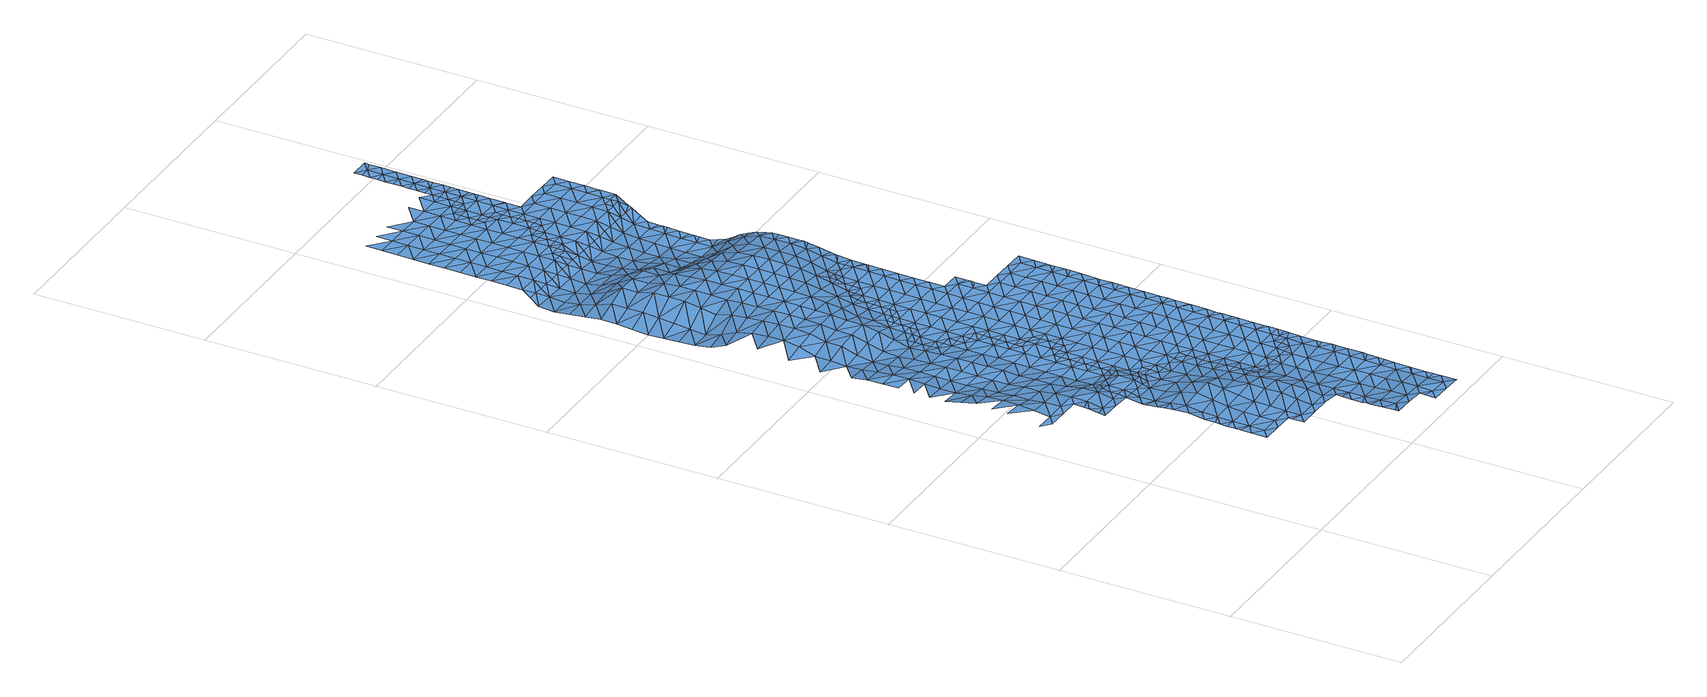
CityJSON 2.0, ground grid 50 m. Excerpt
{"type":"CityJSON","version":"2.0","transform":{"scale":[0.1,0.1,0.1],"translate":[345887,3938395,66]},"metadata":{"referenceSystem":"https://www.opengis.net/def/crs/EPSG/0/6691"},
"CityObjects":{
"waterbody1":{"type":"WaterBody","attributes":{"name":"8","class":"1140","function":"1","WaterBodyRiverFloodingRiskAttribute.description":"4","WaterBodyRiverFloodingRiskAttribute.rankOrg":"1","WaterBodyRiverFloodingRiskAttribute.adminType":"2","WaterBodyRiverFloodingRiskAttribute.scale":"L1"},"geometry":[{"type":"MultiSurface","lod":"1","boundaries":[[[0,1,2]],[[1,3,2]],[[4,5,6]],[[7,8,6]],[[7,9,10]],[[11,6,5]],[[2,3,12]],[[5,2,11]],[[13,10,14]],[[15,13,14]],[[2,12,11]],[[6,16,7]],[[10,9,14]],[[3,17,12]],[[7,18,9]],[[19,20,21]],[[19,22,20]],[[6,11,16]],[[16,18,7]],[[15,14,23]],[[24,12,17]],[[25,26,21]],[[22,27,20]],[[28,12,24]],[[29,30,23]],[[12,31,11]],[[25,21,20]],[[18,32,9]],[[9,33,14]],[[24,26,25]],[[28,31,12]],[[34,30,29]],[[34,35,36]],[[28,24,25]],[[37,18,16]],[[33,9,32]],[[23,14,33]],[[38,39,35]],[[20,40,25]],[[16,11,37]],[[23,41,29]],[[35,42,38]],[[20,27,43]],[[44,41,23]],[[11,31,37]],[[18,45,32]],[[46,38,42]],[[44,23,33]],[[47,43,27]],[[29,48,34]],[[40,20,43]],[[42,49,46]],[[28,25,40]],[[50,31,28]],[[41,48,29]],[[48,35,34]],[[40,50,28]],[[18,37,45]],[[51,46,52]],[[53,42,35]],[[54,32,45]],[[52,46,49]],[[50,55,31]],[[31,56,37]],[[33,32,57]],[[48,53,35]],[[58,43,47]],[[57,32,54]],[[40,43,59]],[[44,33,57]],[[60,41,44]],[[59,43,58]],[[37,56,45]],[[61,51,52]],[[62,50,40]],[[63,62,40]],[[53,64,42]],[[40,59,63]],[[31,55,56]],[[60,44,57]],[[65,66,67]],[[60,68,41]],[[41,69,48]],[[49,42,70]],[[67,61,65]],[[54,45,71]],[[50,72,55]],[[68,69,41]],[[71,45,56]],[[72,50,62]],[[48,69,53]],[[42,64,70]],[[52,73,61]],[[52,49,73]],[[66,74,75]],[[76,56,55]],[[77,54,71]],[[53,78,64]],[[57,54,79]],[[49,70,73]],[[69,78,53]],[[72,62,80]],[[73,81,61]],[[79,54,77]],[[60,57,79]],[[82,55,72]],[[81,83,61]],[[84,75,74]],[[60,85,68]],[[86,66,65]],[[80,87,72]],[[76,55,82]],[[65,61,83]],[[71,56,76]],[[88,60,79]],[[89,90,91]],[[68,92,69]],[[66,86,74]],[[64,78,93]],[[70,64,94]],[[89,91,84]],[[95,82,72]],[[77,71,96]],[[96,71,76]],[[97,79,77]],[[73,70,94]],[[95,72,87]],[[60,88,85]],[[69,92,78]],[[64,93,94]],[[65,83,86]],[[74,98,84]],[[73,99,81]],[[100,97,77]],[[101,99,73]],[[68,85,92]],[[77,96,100]],[[101,73,94]],[[102,83,81]],[[95,87,103]],[[78,104,93]],[[74,86,98]],[[88,79,97]],[[84,105,89]],[[106,90,107]],[[108,106,109]],[[76,110,96]],[[111,85,88]],[[82,95,112]],[[76,82,110]],[[102,86,83]],[[113,105,84]],[[109,106,107]],[[78,92,114]],[[115,108,109]],[[113,84,98]],[[93,116,94]],[[103,117,95]],[[118,119,115]],[[89,120,90]],[[82,112,110]],[[96,121,100]],[[116,101,94]],[[122,88,97]],[[85,111,92]],[[110,121,96]],[[78,114,104]],[[123,112,95]],[[105,120,89]],[[81,99,102]],[[117,123,95]],[[118,124,119]],[[103,125,117]],[[90,120,107]],[[126,115,109]],[[86,127,98]],[[116,93,104]],[[88,122,111]],[[92,128,114]],[[121,129,100]],[[123,130,112]],[[131,110,112]],[[100,132,97]],[[133,99,101]],[[111,128,92]],[[130,131,112]],[[86,102,134]],[[115,126,118]],[[114,135,104]],[[113,98,127]],[[131,136,110]],[[137,101,116]],[[138,121,110]],[[139,126,109]],[[86,134,127]],[[136,138,110]],[[99,140,102]],[[122,97,132]],[[141,142,104]],[[143,144,145]],[[107,120,146]],[[104,142,116]],[[109,107,139]],[[114,147,135]],[[141,104,135]],[[100,129,132]],[[124,118,148]],[[145,124,149]],[[138,150,121]],[[101,137,133]],[[151,129,121]],[[102,140,134]],[[114,128,147]],[[150,151,121]],[[152,120,105]],[[149,143,145]],[[142,153,116]],[[107,146,139]],[[154,118,126]],[[113,127,155]],[[105,113,156]],[[124,148,149]],[[157,128,111]],[[153,158,116]],[[144,143,159]],[[116,158,137]],[[160,122,132]],[[156,113,155]],[[111,122,157]],[[99,133,140]],[[161,135,147]],[[120,152,146]],[[162,126,139]],[[134,163,127]],[[164,148,118]],[[157,122,160]],[[147,128,165]],[[158,166,137]],[[159,167,168]],[[169,129,151]],[[163,155,127]],[[152,105,156]],[[170,133,137]],[[154,126,162]],[[154,164,118]],[[134,140,171]],[[132,172,160]],[[173,167,159]],[[174,175,147]],[[148,164,149]],[[173,159,143]],[[147,165,174]],[[161,147,175]],[[176,169,151]],[[177,128,157]],[[168,178,179]],[[132,129,180]],[[165,128,177]],[[133,170,140]],[[181,182,146]],[[183,166,158]],[[172,184,160]],[[134,171,163]],[[184,185,160]],[[160,185,157]],[[167,178,168]],[[132,180,172]],[[155,186,156]],[[187,143,149]],[[146,152,181]],[[139,146,182]],[[129,169,180]],[[170,137,166]],[[164,188,149]],[[179,189,190]],[[191,165,177]],[[185,192,157]],[[193,155,163]],[[194,152,156]],[[187,173,143]],[[140,195,171]],[[176,196,169]],[[192,197,157]],[[157,197,177]],[[189,198,190]],[[162,139,199]],[[183,200,166]],[[186,155,193]],[[201,172,180]],[[186,194,156]],[[194,181,152]],[[202,140,170]],[[203,191,177]],[[199,139,182]],[[154,162,199]],[[187,149,188]],[[204,205,169]],[[206,170,166]],[[171,207,163]],[[189,179,178]],[[208,203,177]],[[209,164,154]],[[169,196,204]],[[208,177,197]],[[200,183,210]],[[200,206,166]],[[211,167,173]],[[180,169,205]],[[212,213,198]],[[214,201,180]],[[205,214,180]],[[140,202,195]],[[215,209,154]],[[206,216,170]],[[211,178,167]],[[215,154,199]],[[217,202,170]],[[163,218,193]],[[164,209,188]],[[219,212,198]],[[194,220,181]],[[214,221,201]],[[216,217,170]],[[222,213,223]],[[173,187,224]],[[198,189,219]],[[220,225,181]],[[171,195,207]],[[211,173,224]],[[193,226,186]],[[213,212,223]],[[182,181,225]],[[218,226,193]],[[226,194,186]],[[227,215,199]],[[163,207,218]],[[228,229,188]],[[230,202,217]],[[202,231,195]],[[187,229,224]],[[199,182,227]],[[232,178,211]],[[188,209,228]],[[187,188,229]],[[189,178,233]],[[234,223,212]],[[227,182,225]],[[235,220,194]],[[236,209,215]],[[233,237,189]],[[237,212,219]],[[227,238,215]],[[178,232,233]],[[217,239,230]],[[231,202,230]],[[229,240,224]],[[224,241,211]],[[219,189,237]],[[242,235,194]],[[243,234,212]],[[207,195,244]],[[207,245,218]],[[209,236,228]],[[194,226,242]],[[244,195,231]],[[239,246,230]],[[218,245,226]],[[241,224,240]],[[215,238,236]],[[225,220,247]],[[225,248,227]],[[246,239,249]],[[246,250,230]],[[232,251,233]],[[230,250,231]],[[252,212,237]],[[228,253,229]],[[245,207,244]],[[232,211,251]],[[243,212,252]],[[254,253,228]],[[220,235,247]],[[227,248,238]],[[245,255,226]],[[250,256,231]],[[257,244,231]],[[226,258,242]],[[259,240,229]],[[211,241,251]],[[256,257,231]],[[260,237,233]],[[228,236,254]],[[251,261,233]],[[262,243,252]],[[225,247,248]],[[257,263,244]],[[264,245,244]],[[248,265,238]],[[238,266,236]],[[263,264,244]],[[267,252,237]],[[268,262,252]],[[226,255,258]],[[241,240,259]],[[260,233,261]],[[260,267,237]],[[235,242,269]],[[229,253,259]],[[235,270,247]],[[236,271,254]],[[242,258,269]],[[272,273,241]],[[274,245,264]],[[273,261,251]],[[238,265,266]],[[245,275,255]],[[247,276,248]],[[241,259,272]],[[251,241,273]],[[268,252,267]],[[270,235,269]],[[253,254,271]],[[236,266,271]],[[248,277,265]],[[271,278,253]],[[274,264,279]],[[253,280,259]],[[273,281,261]],[[275,282,255]],[[283,268,267]],[[276,277,248]],[[245,274,275]],[[247,270,276]],[[265,277,266]],[[260,261,281]],[[258,255,282]],[[258,284,269]],[[285,267,260]],[[259,286,272]],[[279,287,274]],[[280,253,278]],[[288,270,269]],[[289,285,260]],[[290,273,272]],[[283,267,291]],[[289,260,281]],[[292,293,274]],[[292,274,287]],[[284,258,282]],[[275,274,293]],[[286,259,280]],[[294,276,270]],[[286,290,272]],[[266,277,295]],[[271,266,296]],[[297,298,275]],[[291,267,285]],[[275,293,297]],[[288,294,270]],[[282,275,298]],[[269,284,288]],[[299,289,281]],[[266,295,296]],[[278,300,280]],[[276,301,277]],[[278,271,300]],[[281,273,299]],[[302,291,285]],[[294,301,276]],[[300,271,296]],[[303,284,282]],[[299,273,290]],[[277,301,295]],[[304,285,289]],[[282,298,305]],[[306,290,286]],[[307,304,289]],[[284,308,288]],[[302,285,309]],[[301,310,295]],[[307,289,299]],[[280,300,311]],[[286,280,306]],[[305,298,312]],[[303,282,305]],[[303,308,284]],[[313,300,296]],[[280,311,306]],[[288,314,294]],[[296,295,315]],[[309,285,304]],[[312,316,305]],[[308,314,288]],[[315,313,296]],[[317,318,290]],[[295,310,315]],[[317,290,306]],[[294,319,301]],[[320,307,299]],[[299,290,318]],[[321,309,304]],[[314,319,294]],[[319,310,301]],[[320,304,307]],[[322,306,311]],[[311,300,323]],[[305,316,324]],[[304,325,321]],[[323,300,313]],[[323,322,311]],[[320,299,318]],[[303,305,326]],[[319,327,310]],[[310,328,315]],[[324,316,329]],[[330,325,304]],[[320,330,304]],[[327,328,310]],[[328,313,315]],[[305,324,326]],[[322,331,306]],[[308,303,332]],[[308,333,314]],[[317,331,318]],[[317,306,331]],[[329,334,324]],[[303,326,332]],[[314,335,319]],[[336,320,318]],[[328,337,313]],[[313,338,323]],[[324,339,326]],[[340,325,330]],[[341,324,334]],[[337,338,313]],[[338,322,323]],[[308,332,333]],[[336,330,320]],[[324,341,339]],[[339,342,326]],[[318,331,343]],[[344,326,342]],[[332,326,344]],[[314,333,335]],[[336,318,343]],[[345,328,327]],[[346,331,322]],[[340,330,347]],[[327,319,348]],[[349,347,330]],[[332,350,333]],[[336,349,330]],[[351,332,344]],[[319,335,348]],[[332,351,350]],[[328,352,337]],[[322,338,353]],[[331,354,343]],[[355,356,333]],[[333,356,335]],[[333,350,355]],[[346,354,331]],[[327,348,345]],[[322,353,346]],[[337,357,338]],[[358,347,349]],[[359,360,335]],[[359,335,356]],[[348,335,360]],[[328,345,352]],[[338,357,353]],[[361,349,336]],[[336,343,362]],[[348,363,345]],[[349,364,358]],[[348,360,365]],[[362,361,336]],[[337,352,357]],[[353,366,346]],[[348,365,363]],[[343,354,362]],[[357,366,353]],[[367,352,345]],[[361,364,349]],[[368,367,345]],[[368,345,363]],[[369,354,346]],[[352,370,357]],[[371,352,367]],[[372,346,366]],[[352,371,370]],[[373,366,357]],[[374,364,361]],[[375,357,370]],[[362,354,369]],[[346,372,369]],[[357,375,373]],[[369,376,362]],[[377,374,361]],[[366,378,372]],[[379,366,373]],[[378,366,379]],[[361,362,380]],[[381,369,372]],[[382,381,372]],[[382,372,378]],[[361,380,377]],[[362,376,380]],[[381,383,369]],[[369,384,376]],[[383,384,369]],[[385,377,380]],[[386,380,376]],[[387,386,376]],[[387,376,384]],[[388,385,380]],[[386,389,380]],[[389,388,380]]]}]},
"waterbody2":{"type":"WaterBody","attributes":{"name":"8","class":"1140","function":"1","WaterBodyRiverFloodingRiskAttribute.description":"4","WaterBodyRiverFloodingRiskAttribute.rankOrg":"2","WaterBodyRiverFloodingRiskAttribute.adminType":"2","WaterBodyRiverFloodingRiskAttribute.scale":"L1"},"geometry":[{"type":"MultiSurface","lod":"1","boundaries":[[[58,47,390]],[[390,47,391]],[[59,58,390]],[[80,62,63]],[[63,59,392]],[[59,390,392]],[[391,393,390]],[[80,63,392]],[[390,394,392]],[[394,390,393]],[[87,80,392]],[[395,394,393]],[[87,392,396]],[[392,394,396]],[[395,397,394]],[[398,397,395]],[[103,87,396]],[[397,399,394]],[[394,399,396]],[[396,125,103]],[[399,125,396]],[[399,400,125]],[[399,401,400]],[[402,123,117]],[[117,125,402]],[[125,400,402]],[[401,403,400]],[[402,404,123]],[[404,131,130]],[[130,123,404]],[[403,405,400]],[[406,403,407]],[[404,408,131]],[[408,138,136]],[[400,409,402]],[[407,410,406]],[[136,131,408]],[[410,411,406]],[[141,412,142]],[[409,404,402]],[[141,135,412]],[[406,405,403]],[[412,135,161]],[[408,413,138]],[[413,151,150]],[[412,414,142]],[[150,138,413]],[[411,415,406]],[[153,142,414]],[[153,183,158]],[[400,405,409]],[[161,175,412]],[[409,416,404]],[[417,418,419]],[[176,151,413]],[[183,153,414]],[[415,420,406]],[[416,421,404]],[[408,421,413]],[[408,404,421]],[[422,418,423]],[[418,417,423]],[[405,406,420]],[[174,165,424]],[[414,210,183]],[[172,201,184]],[[175,174,424]],[[176,413,196]],[[425,426,427]],[[428,420,415]],[[426,422,423]],[[165,191,424]],[[425,422,426]],[[414,412,429]],[[420,430,405]],[[431,196,413]],[[412,175,429]],[[421,431,413]],[[417,432,423]],[[184,433,185]],[[429,434,414]],[[435,416,409]],[[175,424,429]],[[191,203,424]],[[184,201,433]],[[436,427,437]],[[409,405,438]],[[433,439,185]],[[427,426,437]],[[440,436,437]],[[192,439,197]],[[210,414,434]],[[192,185,439]],[[428,441,420]],[[442,426,423]],[[405,430,438]],[[201,221,433]],[[443,421,416]],[[444,445,446]],[[447,429,424]],[[431,448,196]],[[445,440,437]],[[444,440,445]],[[449,203,208]],[[204,196,448]],[[423,432,450]],[[447,424,203]],[[451,206,200]],[[449,197,439]],[[208,197,449]],[[441,452,420]],[[205,204,448]],[[451,210,434]],[[200,210,451]],[[453,441,454]],[[409,438,435]],[[221,455,433]],[[448,456,205]],[[420,457,430]],[[453,446,445]],[[454,446,453]],[[421,458,431]],[[432,459,450]],[[442,423,450]],[[451,460,206]],[[437,426,442]],[[461,445,437]],[[214,205,456]],[[429,462,434]],[[447,203,449]],[[239,217,216]],[[221,214,456]],[[453,452,441]],[[216,206,460]],[[430,457,438]],[[442,461,437]],[[416,435,443]],[[456,455,221]],[[459,463,450]],[[464,451,434]],[[439,433,465]],[[429,447,466]],[[239,216,460]],[[448,431,458]],[[420,452,457]],[[465,433,455]],[[449,439,465]],[[421,443,458]],[[467,456,448]],[[457,468,438]],[[438,469,435]],[[470,447,449]],[[429,466,462]],[[471,460,451]],[[472,473,445]],[[474,442,450]],[[469,443,435]],[[472,445,461]],[[475,467,448]],[[476,450,463]],[[453,445,473]],[[470,466,447]],[[464,471,451]],[[448,458,475]],[[239,460,249]],[[434,462,464]],[[476,474,450]],[[449,465,477]],[[469,438,468]],[[478,457,452]],[[455,456,467]],[[470,449,477]],[[452,453,479]],[[480,465,455]],[[469,481,443]],[[463,482,476]],[[474,483,442]],[[479,453,473]],[[249,460,471]],[[479,478,452]],[[484,475,458]],[[457,478,468]],[[461,442,483]],[[485,455,467]],[[458,443,484]],[[482,486,476]],[[466,470,487]],[[462,466,488]],[[246,489,250]],[[489,249,471]],[[246,249,489]],[[480,455,485]],[[472,461,490]],[[486,491,476]],[[443,481,484]],[[464,462,488]],[[491,492,476]],[[493,470,477]],[[476,492,474]],[[466,487,488]],[[475,494,467]],[[490,461,483]],[[477,465,495]],[[489,496,250]],[[473,472,490]],[[496,257,256]],[[497,498,468]],[[498,481,469]],[[497,468,478]],[[256,250,496]],[[495,465,480]],[[499,475,484]],[[473,500,479]],[[469,468,498]],[[501,489,471]],[[502,487,470]],[[492,503,474]],[[496,504,257]],[[464,488,505]],[[471,464,501]],[[494,475,499]],[[263,257,504]],[[473,490,506]],[[479,507,478]],[[264,263,504]],[[498,508,481]],[[477,495,493]],[[481,509,484]],[[485,467,510]],[[464,505,501]],[[503,511,474]],[[485,512,480]],[[500,473,506]],[[500,507,479]],[[487,513,488]],[[514,490,483]],[[489,515,496]],[[516,503,492]],[[509,499,484]],[[279,264,504]],[[517,497,478]],[[483,474,511]],[[467,494,510]],[[470,493,502]],[[480,518,495]],[[489,501,519]],[[520,506,490]],[[496,521,504]],[[512,485,510]],[[522,498,497]],[[512,518,480]],[[518,493,495]],[[481,508,509]],[[513,487,502]],[[279,504,287]],[[514,483,511]],[[489,519,515]],[[516,523,503]],[[517,478,507]],[[505,488,524]],[[517,522,497]],[[505,525,501]],[[522,508,498]],[[526,523,516]],[[524,488,513]],[[523,527,503]],[[499,509,528]],[[503,527,511]],[[494,499,529]],[[494,530,510]],[[496,515,521]],[[520,531,506]],[[287,504,521]],[[501,532,519]],[[490,514,520]],[[530,512,510]],[[500,506,531]],[[499,528,529]],[[533,514,511]],[[534,533,511]],[[502,535,513]],[[534,511,527]],[[505,524,525]],[[493,518,536]],[[502,493,535]],[[507,500,531]],[[519,537,515]],[[538,287,521]],[[292,287,538]],[[535,493,536]],[[531,539,507]],[[494,529,530]],[[540,520,514]],[[507,541,517]],[[542,518,512]],[[508,522,543]],[[293,292,538]],[[533,540,514]],[[509,508,544]],[[501,525,532]],[[545,521,515]],[[528,509,544]],[[542,536,518]],[[508,543,544]],[[297,293,546]],[[547,512,530]],[[293,538,546]],[[537,545,515]],[[548,513,535]],[[525,524,549]],[[550,520,540]],[[519,532,537]],[[551,549,524]],[[298,297,312]],[[524,513,551]],[[312,297,546]],[[531,520,552]],[[553,532,525]],[[507,539,541]],[[549,553,525]],[[522,554,543]],[[520,550,552]],[[551,513,548]],[[522,517,554]],[[512,547,542]],[[555,539,531]],[[528,544,556]],[[529,528,557]],[[558,531,552]],[[559,548,535]],[[538,521,560]],[[517,541,554]],[[531,558,555]],[[528,556,557]],[[561,532,553]],[[532,562,537]],[[530,563,547]],[[564,541,539]],[[560,521,545]],[[555,564,539]],[[562,532,561]],[[530,529,563]],[[536,542,565]],[[312,546,316]],[[535,536,566]],[[567,568,543]],[[563,529,557]],[[546,538,569]],[[570,545,537]],[[562,570,537]],[[566,536,565]],[[544,568,556]],[[571,548,559]],[[543,554,567]],[[544,543,568]],[[551,548,572]],[[573,574,541]],[[559,535,566]],[[547,575,542]],[[573,541,564]],[[541,574,554]],[[572,548,571]],[[538,560,569]],[[572,576,551]],[[316,546,569]],[[549,551,577]],[[578,575,547]],[[575,565,542]],[[579,557,556]],[[580,567,554]],[[547,563,578]],[[581,580,554]],[[560,545,582]],[[551,576,577]],[[581,554,574]],[[545,570,582]],[[329,316,569]],[[583,556,568]],[[584,559,566]],[[585,586,560]],[[587,568,567]],[[585,560,582]],[[569,560,586]],[[588,587,567]],[[588,567,580]],[[556,583,579]],[[589,565,575]],[[590,569,586]],[[563,557,591]],[[592,584,566]],[[329,569,334]],[[566,565,592]],[[568,593,583]],[[569,590,334]],[[591,557,579]],[[578,563,591]],[[568,587,593]],[[594,575,578]],[[565,589,592]],[[591,595,578]],[[596,597,583]],[[583,593,596]],[[579,583,597]],[[575,594,589]],[[598,591,579]],[[594,578,595]],[[579,597,599]],[[589,600,592]],[[598,579,599]],[[601,595,591]],[[584,592,602]],[[601,591,598]],[[600,589,594]],[[600,603,592]],[[604,595,601]],[[594,595,605]],[[602,592,603]],[[595,604,605]],[[606,600,594]],[[594,605,607]],[[606,594,607]],[[608,609,600]],[[600,609,603]],[[608,600,606]],[[610,602,603]],[[609,610,603]]]}]},
"waterbody3":{"type":"WaterBody","attributes":{"name":"8","class":"1140","function":"1","WaterBodyRiverFloodingRiskAttribute.description":"4","WaterBodyRiverFloodingRiskAttribute.rankOrg":"1","WaterBodyRiverFloodingRiskAttribute.adminType":"2","WaterBodyRiverFloodingRiskAttribute.scale":"L1"},"geometry":[{"type":"MultiSurface","lod":"1","boundaries":[[[611,612,613]],[[614,612,611]],[[615,612,614]],[[611,616,614]],[[617,616,611]],[[428,415,618]],[[454,428,618]],[[619,415,411]],[[407,403,401]],[[616,617,620]],[[620,617,621]],[[622,623,624]],[[625,622,626]],[[627,625,628]],[[629,630,631]],[[632,633,634]],[[635,636,633]],[[637,638,639]],[[636,640,641]],[[621,617,642]],[[643,642,617]],[[642,643,644]],[[454,441,428]],[[444,645,440]],[[454,618,446]],[[645,646,647]],[[618,415,619]],[[646,648,649]],[[411,410,619]],[[650,410,407]],[[648,398,651]],[[407,401,650]],[[651,398,395]],[[393,391,652]],[[653,651,654]],[[644,643,655]],[[644,655,635]],[[655,656,635]],[[655,657,656]],[[655,611,657]],[[656,657,658]],[[657,659,658]],[[660,659,657]],[[639,633,636]],[[633,639,634]],[[634,639,631]],[[638,631,639]],[[637,661,638]],[[641,661,637]],[[641,637,636]],[[636,662,640]],[[656,662,636]],[[656,663,662]],[[613,660,657]],[[663,656,658]],[[635,656,636]],[[635,633,644]],[[644,633,632]],[[664,644,632]],[[632,665,664]],[[632,634,665]],[[665,634,666]],[[630,666,634]],[[630,667,666]],[[668,667,630]],[[668,669,667]],[[670,671,672]],[[673,672,671]],[[673,674,672]],[[675,674,673]],[[675,626,674]],[[675,625,626]],[[628,625,675]],[[674,626,676]],[[676,626,624]],[[626,622,624]],[[624,677,676]],[[624,678,677]],[[679,678,624]],[[678,679,680]],[[681,680,679]],[[682,680,681]],[[682,683,680]],[[683,682,684]],[[685,684,682]],[[685,486,684]],[[685,686,486]],[[687,688,685]],[[689,688,687]],[[690,687,682]],[[491,486,686]],[[425,691,422]],[[691,692,422]],[[691,621,692]],[[418,422,692]],[[417,419,693]],[[419,694,693]],[[692,694,419]],[[692,642,694]],[[642,664,694]],[[664,695,694]],[[694,695,696]],[[697,696,695]],[[683,696,697]],[[698,696,683]],[[696,698,693]],[[693,698,432]],[[459,432,698]],[[463,459,698]],[[698,684,463]],[[482,463,684]],[[697,695,699]],[[665,699,695]],[[699,700,697]],[[666,700,699]],[[697,700,701]],[[701,700,702]],[[700,667,702]],[[702,703,701]],[[704,703,702]],[[705,703,704]],[[705,676,703]],[[676,705,672]],[[706,672,705]],[[707,672,706]],[[708,706,705]],[[708,705,704]],[[669,704,702]],[[703,677,701]],[[697,701,680]],[[693,694,696]],[[417,693,432]],[[419,418,692]],[[425,427,691]],[[691,427,709]],[[686,492,491]],[[516,492,686]],[[684,486,482]],[[682,687,685]],[[684,698,683]],[[680,683,697]],[[681,690,682]],[[679,690,681]],[[710,690,679]],[[710,624,623]],[[701,678,680]],[[624,710,679]],[[701,677,678]],[[676,677,703]],[[628,675,673]],[[711,628,673]],[[712,628,711]],[[712,627,628]],[[713,627,712]],[[714,713,712]],[[715,714,712]],[[716,714,715]],[[717,716,715]],[[718,715,719]],[[719,711,720]],[[720,711,721]],[[721,711,671]],[[722,721,671]],[[723,721,722]],[[723,724,721]],[[725,722,671]],[[724,720,721]],[[717,715,718]],[[719,715,712]],[[719,712,711]],[[674,676,672]],[[711,673,671]],[[672,707,670]],[[725,671,670]],[[702,667,669]],[[726,668,630]],[[629,726,630]],[[666,667,700]],[[634,631,630]],[[665,666,699]],[[665,695,664]],[[664,642,644]],[[643,617,655]],[[621,642,692]],[[620,621,691]],[[617,611,655]],[[727,614,616]],[[611,613,657]],[[613,728,660]],[[612,729,730]],[[615,729,612]],[[727,615,614]],[[620,727,616]],[[395,393,651]],[[397,401,399]],[[401,397,650]],[[397,398,650]],[[648,650,398]],[[648,410,650]],[[648,619,410]],[[646,619,648]],[[646,618,619]],[[645,618,646]],[[645,446,618]],[[444,446,645]],[[436,440,709]],[[645,709,440]],[[709,645,647]],[[709,647,620]],[[647,727,620]],[[647,646,727]],[[649,727,646]],[[649,615,727]],[[649,653,615]],[[649,651,653]],[[648,651,649]],[[653,654,615]],[[654,729,615]],[[729,654,731]],[[731,654,732]],[[731,733,729]],[[729,733,730]],[[728,612,730]],[[613,612,728]],[[709,620,691]],[[709,427,436]],[[639,636,637]],[[651,652,654]],[[651,393,652]],[[734,516,686]],[[734,686,735]],[[736,690,737]],[[738,739,623]],[[740,627,713]],[[741,740,713]],[[741,713,742]],[[714,742,713]],[[391,47,652]],[[47,743,652]],[[732,654,743]],[[744,714,716]],[[745,714,744]],[[745,742,714]],[[740,746,627]],[[746,747,627]],[[747,625,627]],[[748,625,747]],[[748,622,625]],[[749,622,748]],[[750,622,749]],[[622,750,623]],[[750,738,623]],[[734,526,516]],[[685,735,686]],[[688,735,685]],[[751,689,687]],[[751,687,690]],[[736,751,690]],[[737,690,710]],[[739,737,710]],[[623,739,710]],[[654,652,743]]]}]},
"waterbody4":{"type":"WaterBody","attributes":{"name":"8","class":"1140","function":"1","WaterBodyRiverFloodingRiskAttribute.description":"4","WaterBodyRiverFloodingRiskAttribute.rankOrg":"2","WaterBodyRiverFloodingRiskAttribute.adminType":"2","WaterBodyRiverFloodingRiskAttribute.scale":"L1"},"geometry":[{"type":"MultiSurface","lod":"1","boundaries":[[[222,223,752]],[[752,223,753]],[[754,752,755]],[[223,234,753]],[[755,752,753]],[[756,754,755]],[[757,758,756]],[[755,757,756]],[[234,243,753]],[[759,755,753]],[[760,761,762]],[[763,753,243]],[[758,757,764]],[[760,758,761]],[[758,764,761]],[[762,765,766]],[[763,243,262]],[[759,753,763]],[[757,755,759]],[[757,767,764]],[[759,767,757]],[[762,761,765]],[[262,268,763]],[[768,766,769]],[[764,770,761]],[[766,765,769]],[[768,771,772]],[[773,759,763]],[[774,764,767]],[[775,763,268]],[[768,769,776]],[[770,764,774]],[[777,769,765]],[[778,772,771]],[[779,780,778]],[[768,776,771]],[[765,761,777]],[[771,779,778]],[[775,268,283]],[[773,763,775]],[[781,776,769]],[[761,770,777]],[[767,759,782]],[[283,291,775]],[[782,759,773]],[[774,767,782]],[[774,783,770]],[[769,777,781]],[[776,784,771]],[[785,786,775]],[[775,291,785]],[[773,775,786]],[[771,784,779]],[[774,782,783]],[[783,787,770]],[[776,781,788]],[[787,789,770]],[[789,781,777]],[[776,788,784]],[[779,790,791]],[[777,770,789]],[[784,790,779]],[[773,786,792]],[[782,793,783]],[[794,792,786]],[[782,773,793]],[[789,795,781]],[[788,781,795]],[[773,792,793]],[[783,796,787]],[[793,796,783]],[[795,797,788]],[[788,798,784]],[[794,799,792]],[[800,789,787]],[[796,801,787]],[[802,803,792]],[[792,799,802]],[[800,795,789]],[[798,788,797]],[[793,792,803]],[[790,784,798]],[[804,805,793]],[[804,793,803]],[[796,793,805]],[[806,790,807]],[[787,801,800]],[[790,798,807]],[[797,795,808]],[[795,800,808]],[[801,796,809]],[[796,805,809]],[[810,800,801]],[[811,809,805]],[[798,812,807]],[[809,813,801]],[[797,808,814]],[[798,797,812]],[[800,815,808]],[[797,814,812]],[[811,816,809]],[[817,818,808]],[[810,801,813]],[[800,810,815]],[[808,815,817]],[[814,808,818]],[[816,819,809]],[[807,812,820]],[[819,821,809]],[[809,821,813]],[[822,823,814]],[[814,823,812]],[[814,818,822]],[[807,820,824]],[[825,815,810]],[[821,826,813]],[[826,827,813]],[[813,827,810]],[[823,828,812]],[[829,825,810]],[[812,828,820]],[[829,810,827]],[[829,830,825]],[[831,828,823]],[[828,832,820]],[[832,833,820]],[[831,834,828]],[[835,832,828]],[[836,835,828]],[[836,828,834]],[[835,837,832]],[[837,838,832]],[[832,838,833]]]}]},
"waterbody5":{"type":"WaterBody","attributes":{"name":"8","class":"1140","function":"1","WaterBodyRiverFloodingRiskAttribute.description":"4","WaterBodyRiverFloodingRiskAttribute.rankOrg":"3","WaterBodyRiverFloodingRiskAttribute.adminType":"2","WaterBodyRiverFloodingRiskAttribute.scale":"L1"},"geometry":[{"type":"MultiSurface","lod":"1","boundaries":[[[839,840,841]],[[842,841,843]],[[844,845,846]],[[844,847,845]],[[845,847,848]],[[845,848,849]],[[849,850,845]],[[850,849,851]],[[851,852,850]],[[852,842,850]],[[842,852,853]],[[853,854,842]],[[854,839,842]],[[855,839,854]],[[855,856,839]],[[856,857,839]],[[856,858,857]],[[837,835,859]],[[860,859,835]],[[861,860,862]],[[861,863,859]],[[859,863,864]],[[857,859,864]],[[838,859,857]],[[860,835,836]],[[836,834,860]],[[822,865,823]],[[822,818,865]],[[818,866,865]],[[818,817,866]],[[815,825,817]],[[867,865,866]],[[834,865,867]],[[831,823,865]],[[834,831,865]],[[860,834,867]],[[837,859,838]],[[858,838,857]],[[845,850,868]],[[868,850,869]],[[845,868,846]],[[869,850,843]],[[842,843,850]],[[842,839,841]],[[857,870,839]],[[870,857,871]],[[862,860,872]],[[860,867,872]],[[873,874,875]],[[874,827,875]],[[876,877,878]],[[877,867,866]],[[817,825,866]],[[874,830,829]],[[829,827,874]],[[826,875,827]],[[819,879,821]],[[880,881,875]],[[880,882,881]],[[819,816,879]],[[883,816,811]],[[884,885,886]],[[884,887,885]],[[888,889,890]],[[888,891,889]],[[892,891,888]],[[882,891,892]],[[891,882,893]],[[894,893,882]],[[893,894,895]],[[896,895,894]],[[896,897,895]],[[897,896,898]],[[871,857,864]],[[898,899,897]],[[900,899,898]],[[901,899,900]],[[325,899,901]],[[340,899,325]],[[340,347,899]],[[358,364,897]],[[364,902,897]],[[374,902,364]],[[811,805,883]],[[883,805,804]],[[804,803,883]],[[794,786,903]],[[903,786,785]],[[785,302,903]],[[785,291,302]],[[302,309,903]],[[901,309,321]],[[901,799,309]],[[903,309,799]],[[794,903,799]],[[802,799,900]],[[803,802,900]],[[883,803,900]],[[883,900,904]],[[883,904,816]],[[816,904,879]],[[904,880,879]],[[894,880,904]],[[904,898,894]],[[875,879,880]],[[879,875,821]],[[826,821,875]],[[905,906,907]],[[906,886,907]],[[908,905,907]],[[908,907,895]],[[902,908,895]],[[909,908,902]],[[358,897,347]],[[321,325,901]],[[901,900,799]],[[900,898,904]],[[899,347,897]],[[897,902,895]],[[896,894,898]],[[895,907,893]],[[885,893,907]],[[894,882,880]],[[891,893,885]],[[881,882,892]],[[888,910,892]],[[890,910,888]],[[891,887,889]],[[891,885,887]],[[907,886,885]],[[859,860,861]],[[825,830,866]],[[830,877,866]],[[874,877,830]],[[877,874,878]],[[873,878,874]],[[881,873,875]],[[881,911,873]],[[881,892,911]],[[910,911,892]],[[912,877,876]],[[912,867,877]],[[912,913,867]],[[867,913,872]],[[870,840,839]],[[374,377,902]],[[909,902,377]]]}]},
"waterbody6":{"type":"WaterBody","attributes":{"name":"8","class":"1140","function":"1","WaterBodyRiverFloodingRiskAttribute.description":"4","WaterBodyRiverFloodingRiskAttribute.rankOrg":"4","WaterBodyRiverFloodingRiskAttribute.adminType":"2","WaterBodyRiverFloodingRiskAttribute.scale":"L1"},"geometry":[{"type":"MultiSurface","lod":"1","boundaries":[[[909,905,908]],[[914,906,905]],[[905,909,914]],[[909,377,914]],[[915,906,914]],[[915,385,388]],[[385,915,914]],[[377,385,914]]]}]}
},
"vertices":[
[4,825,91],[31,802,91],[60,824,91],[88,801,92],[5,918,104],[61,871,97],[62,917,100],[63,963,100],[6,964,104],[63,1009,99],[7,1010,108],[118,870,92],[117,823,93],[8,1056,97],[64,1055,89],[8,1103,88],[118,916,87],[144,800,93],[119,962,87],[143,726,87],[172,730,84],[144,754,90],[143,707,84],[65,1102,83],[145,800,93],[173,776,92],[144,768,91],[200,706,83],[173,822,93],[66,1148,82],[9,1149,86],[174,869,89],[120,1008,82],[121,1054,79],[67,1194,84],[67,1240,86],[10,1195,87],[175,915,82],[12,1288,87],[11,1241,88],[229,775,92],[122,1147,78],[68,1287,85],[229,729,83],[122,1101,77],[176,961,82],[12,1334,86],[256,705,80],[123,1193,78],[69,1333,80],[230,821,90],[13,1380,79],[70,1379,74],[124,1239,78],[177,1007,77],[231,868,82],[232,914,76],[177,1054,76],[257,729,83],[257,752,83],[178,1100,76],[71,1425,70],[258,798,82],[258,775,87],[125,1286,77],[71,1471,75],[72,1518,75],[15,1472,71],[179,1146,76],[180,1192,76],[126,1332,71],[233,960,76],[287,820,72],[126,1378,68],[73,1564,89],[16,1565,78],[288,913,69],[233,1006,74],[181,1238,74],[234,1053,76],[286,797,77],[127,1424,75],[288,867,69],[128,1470,89],[74,1610,96],[236,1145,74],[129,1517,89],[315,797,76],[235,1099,75],[75,1656,94],[75,1703,90],[18,1657,86],[237,1191,73],[181,1285,73],[182,1331,68],[343,819,69],[289,959,69],[291,1052,70],[130,1563,100],[184,1423,82],[290,1005,69],[183,1377,71],[185,1469,94],[343,796,76],[238,1284,69],[131,1655,102],[20,1750,70],[76,1749,80],[20,1796,51],[77,1795,62],[345,912,69],[292,1144,70],[344,866,69],[130,1609,103],[237,1237,72],[21,1842,45],[239,1330,65],[372,819,69],[79,1887,50],[22,1888,42],[132,1702,99],[346,958,69],[292,1098,71],[372,842,69],[23,1935,38],[371,796,76],[78,1841,46],[186,1562,99],[293,1190,69],[347,1004,69],[373,865,69],[373,888,69],[347,1051,69],[241,1422,87],[185,1516,94],[266,1260,70],[373,911,69],[240,1376,75],[374,935,69],[134,1794,90],[241,1468,95],[266,1283,69],[267,1306,67],[81,2026,62],[24,2027,39],[24,1981,36],[133,1748,95],[294,1236,69],[79,1934,55],[80,1980,58],[374,958,69],[375,981,69],[189,1701,100],[267,1329,67],[135,1886,86],[187,1608,101],[188,1654,101],[349,1143,69],[268,1352,67],[25,2073,43],[348,1097,69],[294,1260,69],[134,1840,78],[243,1561,98],[136,1933,91],[322,1213,69],[296,1375,69],[83,2118,60],[26,2119,43],[403,1003,69],[297,1421,71],[242,1515,95],[376,1073,69],[82,2072,60],[322,1236,69],[323,1259,69],[403,980,69],[350,1189,69],[83,2165,45],[27,2166,38],[404,1050,69],[189,1747,98],[190,1793,97],[296,1352,69],[377,1096,69],[377,1119,69],[244,1653,99],[138,2025,90],[137,1979,92],[84,2211,33],[28,2212,31],[350,1212,69],[377,1143,69],[244,1607,99],[245,1700,99],[299,1514,78],[431,980,69],[378,1166,69],[28,2258,27],[191,1839,93],[325,1375,69],[404,1073,69],[298,1468,78],[379,1212,69],[432,1003,69],[432,1026,69],[325,1398,70],[300,1560,88],[378,1189,69],[193,1932,95],[324,1351,69],[139,2118,79],[86,2303,28],[29,2304,30],[432,1049,69],[192,1885,95],[325,1421,70],[326,1444,70],[300,1606,94],[85,2257,26],[246,1746,99],[433,1072,69],[30,2327,48],[58,2327,48],[138,2071,79],[247,1792,98],[301,1652,97],[248,1838,98],[193,1978,95],[194,2024,90],[355,1467,69],[355,1513,69],[140,2164,52],[141,2210,33],[86,2326,47],[303,1745,98],[249,1931,97],[142,2256,24],[248,1884,98],[354,1443,69],[195,2070,77],[196,2117,77],[302,1699,98],[114,2326,46],[356,1559,73],[357,1605,82],[383,1466,69],[304,1791,98],[304,1837,98],[382,1443,69],[383,1489,69],[197,2163,51],[142,2302,26],[251,2023,89],[250,1977,94],[358,1651,90],[384,1512,69],[384,1535,69],[359,1698,95],[252,2069,72],[198,2255,23],[197,2209,32],[143,2325,46],[384,1558,71],[385,1582,76],[305,1883,97],[306,1930,95],[199,2301,26],[171,2325,46],[359,1744,98],[360,1790,98],[307,1976,90],[252,2116,72],[253,2162,48],[414,1604,69],[414,1650,80],[361,1836,98],[362,1882,97],[308,2022,76],[413,1581,69],[308,2068,52],[254,2208,32],[415,1697,90],[199,2325,46],[416,1743,96],[256,2300,25],[309,2115,52],[442,1581,69],[417,1789,98],[255,2254,24],[310,2161,33],[228,2324,45],[442,1604,69],[442,1627,69],[418,1835,98],[363,1929,94],[363,1975,83],[443,1650,75],[443,1673,76],[311,2207,24],[364,2021,61],[418,1882,97],[256,2324,45],[473,1742,86],[312,2299,19],[472,1696,73],[366,2114,35],[312,2253,19],[473,1788,92],[284,2323,45],[419,1928,93],[365,2067,35],[471,1673,71],[421,2020,48],[474,1834,93],[420,1974,77],[500,1672,69],[367,2160,22],[367,2206,17],[475,1881,92],[368,2252,16],[313,2323,43],[422,2113,21],[422,2066,21],[528,1695,69],[341,2322,43],[529,1741,77],[476,1927,89],[477,1973,70],[528,1672,69],[369,2298,19],[423,2159,13],[530,1787,84],[531,1833,87],[556,1671,69],[532,1880,86],[425,2251,15],[477,2019,37],[478,2065,10],[557,1717,73],[369,2322,42],[557,1707,72],[557,1730,75],[424,2205,12],[558,1764,81],[533,1972,68],[480,2158,10],[398,2321,43],[532,1926,83],[426,2297,19],[559,1810,86],[559,1797,84],[534,2018,40],[479,2112,10],[481,2204,11],[559,1824,86],[560,1856,86],[535,2064,11],[426,2321,43],[560,1883,85],[560,1902,84],[482,2297,16],[481,2250,13],[561,1948,75],[454,2320,43],[561,1921,80],[536,2111,11],[562,1995,54],[562,1972,64],[537,2203,12],[563,2041,25],[562,2020,38],[536,2157,10],[564,2087,11],[483,2320,42],[563,2062,19],[538,2249,13],[511,2319,41],[564,2133,11],[564,2116,11],[539,2296,14],[565,2179,11],[565,2148,11],[566,2211,12],[566,2226,13],[539,2319,40],[567,2272,13],[566,2239,13],[568,2318,41],[567,2291,25],
[285,728,82],[285,705,78],[286,774,82],[313,704,78],[342,727,82],[341,704,77],[343,773,82],[370,727,76],[370,703,70],[371,750,76],[399,772,69],[399,749,69],[400,819,69],[427,749,69],[401,865,69],[456,771,69],[455,725,69],[427,726,69],[402,911,69],[457,818,69],[426,702,68],[455,702,66],[295,1283,69],[402,957,69],[296,1329,69],[483,702,66],[457,864,69],[564,469,69],[536,493,73],[536,469,76],[512,724,69],[458,910,69],[536,516,73],[564,492,70],[351,1235,69],[537,539,72],[565,538,70],[537,562,71],[511,701,66],[351,1282,69],[512,770,69],[459,956,69],[592,468,68],[405,1096,69],[352,1328,69],[514,863,69],[538,585,69],[566,584,69],[513,817,69],[406,1142,69],[538,608,67],[540,701,69],[622,537,70],[515,909,69],[538,631,67],[567,631,69],[539,654,67],[407,1234,69],[460,1002,69],[406,1188,69],[621,491,70],[353,1374,69],[568,723,69],[568,677,69],[539,677,66],[461,1095,69],[461,1049,69],[569,769,69],[516,955,69],[621,468,68],[354,1420,69],[623,584,69],[409,1327,69],[649,467,67],[410,1373,69],[462,1141,69],[408,1281,69],[517,1048,69],[570,816,69],[571,862,69],[464,1233,69],[410,1419,69],[623,630,69],[624,676,69],[678,536,69],[516,1001,69],[678,490,69],[463,1187,69],[626,768,69],[625,722,69],[519,1140,69],[572,908,69],[677,467,67],[679,583,69],[572,954,69],[518,1094,69],[706,466,67],[465,1280,69],[465,1326,69],[411,1466,69],[680,629,69],[706,490,69],[706,513,69],[520,1233,69],[574,1047,69],[520,1186,69],[412,1512,69],[627,815,69],[627,861,69],[573,1000,69],[682,721,69],[467,1418,69],[521,1279,69],[735,535,69],[413,1558,69],[466,1372,69],[681,675,69],[682,767,69],[628,907,69],[629,953,69],[575,1093,69],[736,582,69],[576,1139,69],[522,1325,69],[737,628,69],[469,1511,69],[735,512,69],[683,814,69],[576,1185,69],[468,1465,69],[737,674,69],[469,1557,69],[684,860,69],[763,533,69],[523,1371,69],[524,1417,69],[763,512,69],[764,558,69],[630,999,69],[631,1046,69],[631,1092,69],[738,720,69],[524,1464,69],[765,604,69],[764,572,69],[578,1278,69],[577,1232,69],[525,1510,69],[470,1603,69],[739,766,69],[765,650,69],[740,813,69],[633,1184,70],[685,906,69],[686,952,69],[526,1556,69],[471,1649,69],[632,1138,69],[579,1324,69],[552,1394,69],[766,664,69],[580,1370,69],[766,697,69],[552,1440,69],[741,859,69],[767,743,69],[686,998,69],[687,1045,69],[766,716,69],[607,1300,69],[527,1602,69],[552,1442,69],[553,1486,69],[688,1091,70],[768,789,69],[634,1231,70],[635,1277,70],[741,905,69],[742,951,69],[528,1648,69],[554,1532,69],[607,1335,69],[607,1347,69],[768,795,69],[769,835,69],[690,1183,70],[608,1360,69],[608,1393,69],[689,1137,70],[744,1044,69],[769,881,69],[769,857,69],[555,1579,69],[743,998,69],[663,1299,70],[555,1619,69],[556,1625,69],[770,928,69],[770,927,69],[690,1230,70],[556,1631,69],[745,1090,70],[691,1276,70],[771,974,69],[746,1182,70],[745,1136,70],[771,1000,69],[772,1020,69],[773,1066,69],[772,1057,69],[747,1229,70],[773,1113,70],[720,1298,70],[748,1275,70],[774,1143,70],[774,1159,70],[775,1205,70],[775,1188,70],[775,1215,70],[776,1251,70],[777,1297,70],
[338,496,88],[282,543,87],[281,497,82],[339,542,95],[339,588,86],[395,541,99],[394,495,94],[511,678,63],[454,679,64],[452,540,83],[451,494,88],[729,212,68],[730,258,68],[674,259,68],[729,166,67],[673,213,69],[728,119,68],[671,120,72],[362,276,79],[390,264,80],[363,288,79],[392,356,80],[335,357,79],[391,310,79],[336,404,79],[279,358,79],[278,312,79],[306,288,79],[335,311,79],[251,368,79],[250,336,79],[450,448,93],[394,449,86],[393,403,80],[510,632,65],[453,633,67],[453,586,74],[398,680,68],[397,634,72],[398,726,69],[341,681,71],[284,682,74],[340,635,74],[284,636,75],[337,450,82],[280,405,79],[280,451,80],[252,428,80],[252,441,80],[252,474,81],[249,289,79],[251,382,79],[251,407,79],[449,402,91],[449,355,91],[448,309,85],[447,263,81],[418,240,81],[475,239,81],[530,146,75],[558,122,77],[559,169,74],[615,121,74],[615,168,72],[672,167,70],[616,214,70],[617,260,69],[618,306,68],[674,305,67],[619,352,66],[675,351,65],[676,398,65],[619,399,66],[677,444,64],[733,443,66],[734,489,69],[733,397,68],[761,419,67],[761,401,68],[732,350,68],[509,539,72],[508,493,76],[564,446,68],[507,447,82],[506,401,87],[563,400,70],[562,353,70],[620,445,65],[505,354,87],[505,308,86],[561,307,72],[504,262,80],[560,261,72],[532,238,74],[560,215,72],[531,192,73],[530,160,74],[531,219,74],[509,585,68],[731,304,68],[614,75,76],[670,74,73],[727,73,68],[726,27,70],[670,28,72],[698,4,71],[641,5,72],[642,39,73],[642,52,73],[585,52,77],[557,76,79],[529,100,77],[529,64,78],[528,53,79],[530,134,75],[362,241,80],[396,587,86],[253,521,86],[283,589,82],[254,567,84],[255,613,78],[255,646,75],[254,592,81],[763,499,69],[762,466,68],[760,359,70],[760,327,70],[759,269,70],[759,281,70],[756,96,67],[755,72,68],[755,50,68],[256,659,74],[754,3,69],[754,4,69],[756,137,67],[757,142,67],[757,188,68],[758,215,69],[758,234,69],[761,373,69],
[30,2351,66],[87,2350,66],[31,2397,66],[87,2396,66],[32,2443,66],[88,2442,66],[32,2489,66],[144,2395,66],[33,2535,66],[90,2534,66],[34,2582,65],[143,2349,66],[89,2488,66],[91,2581,65],[35,2628,65],[145,2441,66],[36,2674,65],[91,2627,65],[146,2533,66],[93,2719,65],[36,2720,65],[201,2394,66],[146,2487,66],[200,2348,66],[92,2673,65],[147,2580,65],[37,2767,65],[94,2766,65],[38,2813,65],[148,2626,65],[201,2440,66],[202,2486,66],[150,2718,65],[228,2347,66],[229,2370,66],[203,2532,66],[149,2672,65],[204,2579,65],[150,2765,65],[95,2812,65],[257,2393,66],[258,2439,66],[257,2370,66],[205,2625,65],[259,2485,66],[205,2671,65],[206,2717,65],[285,2369,66],[260,2578,65],[260,2532,66],[286,2392,66],[286,2415,66],[286,2439,66],[287,2462,66],[151,2811,65],[207,2764,65],[261,2624,65],[316,2484,66],[317,2577,65],[315,2461,66],[263,2716,65],[316,2531,66],[262,2670,65],[289,2600,65],[343,2461,66],[290,2623,65],[290,2647,65],[344,2484,66],[264,2763,65],[344,2507,66],[290,2670,65],[291,2693,65],[264,2809,65],[317,2600,65],[345,2530,66],[345,2553,65],[319,2715,65],[345,2576,65],[346,2599,65],[319,2692,65],[320,2762,65],[321,2808,65],[347,2692,65],[348,2738,65],[348,2715,65],[349,2761,65],[349,2784,65],
[379,2853,65],[407,2842,65],[407,2876,65],[379,2899,65],[408,2922,65],[410,3014,65],[381,2992,65],[409,3003,65],[353,3015,65],[353,2992,65],[352,2969,65],[380,2946,65],[352,2946,65],[351,2923,65],[351,2900,65],[351,2877,65],[350,2854,65],[350,2830,65],[378,2807,65],[349,2807,65],[377,2761,65],[376,2714,65],[405,2737,65],[404,2706,65],[405,2759,65],[406,2783,65],[319,2669,65],[318,2623,65],[375,2668,65],[409,2968,65],[408,2924,65],[406,2829,65],[406,2814,65],[404,2691,65],[402,2552,66],[374,2576,65],[373,2530,66],[402,2600,65],[375,2622,65],[402,2598,65],[372,2483,66],[429,2482,68],[430,2529,68],[485,2481,68],[315,2438,66],[569,2414,68],[541,2434,68],[569,2411,68],[570,2457,68],[543,2527,68],[571,2503,68],[572,2549,68],[542,2480,68],[486,2528,68],[485,2435,68],[428,2436,68],[484,2389,68],[427,2390,68],[426,2344,68],[371,2391,66],[370,2345,66],[314,2392,66],[313,2346,66],[483,2343,68],[256,2347,66],[371,2437,66],[540,2365,68],[568,2364,68],[540,2388,68],[512,2365,68],[511,2342,68],[515,2550,68],[458,2551,68],[403,2645,65],[404,2679,65],
[540,2342,68],[568,2327,46]
]}
